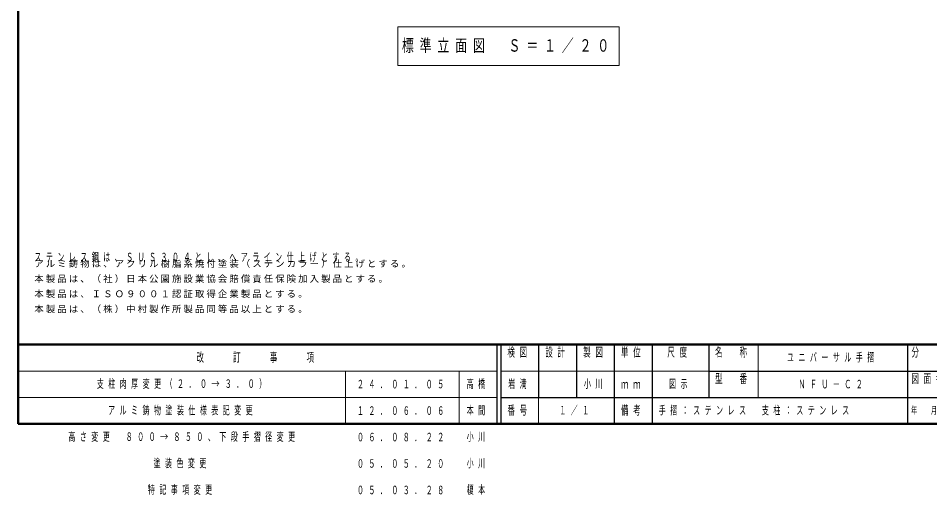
# Model space of a CAD drawing. Units: millimetres on the paper, scale 1:20. Extents: x -365 to 0, y -19 to 257.
# Drawn here: x -365 to -124.1, y -18.7 to 107.3 of the extents above; entities that cross this region are included whole.
import ezdxf

# ---------------------------------------------------------------- set-up
doc = ezdxf.new("R2010")
doc.units = ezdxf.units.MM
doc.layers.add('LY_1', color=7, linetype='Continuous', lineweight=25)
doc.layers.add('LY_3', color=7, linetype='Continuous', lineweight=13)
doc.styles.add('ＭＳ ゴシック', font='')
doc.styles.get('ＭＳ ゴシック').set_extended_font_data('MS Gothic')

msp = doc.modelspace()

# ---------------------------------------------------------------- linework, layer by layer
at = {"layer": 'LY_1', "lineweight": 13}
for p, q in [((-264.669, 105.073), (-264.669, 94.773)), ((-206.249, 105.073), (-264.669, 105.073)), ((-206.249, 94.773), (-206.249, 105.073)), ((-264.669, 94.773), (-206.249, 94.773))]:
    msp.add_line(p, q, dxfattribs=at)
at = {"layer": 'LY_3', "lineweight": 50}
for p, q in [((-365, 257), (-365, 0)), ((-365, 21), (0, 21)), ((-365, 0), (0, 0))]:
    msp.add_line(p, q, dxfattribs=at)
at = {"layer": 'LY_3', "color": 211, "lineweight": 25}
for p, q in [((-238.5, 21), (-238.5, 0)), ((-237.5, 21), (-237.5, 0)), ((-227.5, 21), (-227.5, 7)), ((-217.5, 21), (-217.5, 7)), ((-207.5, 21), (-207.5, 0)), ((-197.5, 21), (-197.5, 7)), ((-182.5, 21), (-182.5, 7)), ((-130, 21), (-130, 0)), ((-182.5, 14), (-70, 14)), ((-237.5, 7), (0, 7))]:
    msp.add_line(p, q, dxfattribs=at)
at = {"layer": 'LY_3'}
for p, q in [((-169.5, 21), (-169.5, 7)), ((-365, 14), (-238.5, 14)), ((-278.5, 14), (-278.5, 0)), ((-248.5, 14), (-248.5, 0)), ((-237.5, 14), (-182.5, 14)), ((-365, 7), (-238.5, 7)), ((-227.5, 7), (-227.5, 0))]:
    msp.add_line(p, q, dxfattribs=at)
at = {"layer": 'LY_3', "lineweight": 25}
msp.add_line((-197.5, 7), (-197.5, 0), dxfattribs=at)

# ---------------------------------------------------------------- texts
at = {"layer": 'LY_1', "style": 'ＭＳ ゴシック'}
for s, insert, char_height, attachment_point in [('\\T1.49;\\W0.7;標準立面図\u3000Ｓ＝１／２０', (-235.459, 99.923), 3.299, 5), ('\\T1.64;\\W0.6;ステンレス鋼は、ＳＵＳ３０４とし、ヘアライン仕上げとする。', (-360.727, 42.789), 2.199, 7), ('\\T1.23;アルミ鋳物は、アクリル樹脂系焼付塗装（ステンカラー）仕上げとする。', (-360.727, 43.289), 1.76, 1), ('\\T1.23;本製品は、（社）日本公園施設業協会賠償責任保険加入製品とする。', (-360.727, 39.289), 1.76, 1), ('\\T1.23;本製品は、ＩＳＯ９００１認証取得企業製品とする。', (-360.727, 35.289), 1.76, 1), ('\\T1.23;本製品は、（株）中村製作所製品同等品以上とする。', (-360.727, 31.289), 1.76, 1), ('\\T1.64;\\W0.6;ユニバーサル手摺', (-149.75, 17.5), 2.199, 5), ('\\T1.64;\\W0.6;支柱肉厚変更（２．０→３．０）', (-344.25, 10.5), 2.199, 4), ('\\T1.64;\\W0.6;岩満', (-232.5, 10.5), 2.199, 5), ('\\T1.64;\\W0.6;２４．０１．０５', (-275.5, 10.5), 2.199, 4), ('\\T1.64;\\W0.6;高橋', (-246.5, 10.5), 2.199, 4), ('\\T1.64;\\W0.6;小川', (-212.5, 10.5), 2.199, 5), ('\\T1.64;\\W0.6;図示', (-190, 10.5), 2.199, 5), ('\\T1.64;\\W0.6;ＮＦＵ－Ｃ２', (-149.75, 10.5), 2.199, 5), ('\\T1.64;\\W0.6;アルミ鋳物塗装仕様表記変更', (-341.25, 3.5), 2.199, 4), ('\\T1.64;\\W0.6;本間', (-246.5, 3.5), 2.199, 4), ('\\T1.64;\\W0.6;１／１', (-217.5, 3.5), 2.199, 5), ('\\T1.64;\\W0.6;手摺：ステンレス\u3000支柱：ステンレス', (-170, 3.5), 2.199, 5), ('\\T1.64;\\W0.6;１２．０６．０６', (-275.5, 3.5), 2.199, 4), ('\\T1.64;\\W0.6;高さ変更\u3000８００→８５０、下段手摺径変更', (-351.75, -3.5), 2.199, 4), ('\\T1.64;\\W0.6;０６．０８．２２', (-275.5, -3.5), 2.199, 4), ('\\T1.64;\\W0.6;小川', (-246.5, -3.5), 2.199, 4), ('\\T1.64;\\W0.6;塗装色変更', (-329.25, -10.5), 2.199, 4), ('\\T1.64;\\W0.6;０５．０５．２０', (-275.5, -10.5), 2.199, 4), ('\\T1.64;\\W0.6;小川', (-246.5, -10.5), 2.199, 4), ('\\T1.64;\\W0.6;特記事項変更', (-330.75, -17.5), 2.199, 4), ('\\T1.64;\\W0.6;０５．０３．２８', (-275.5, -17.5), 2.199, 4), ('\\T1.64;\\W0.6;榎本', (-246.5, -17.5), 2.199, 4)]:
    msp.add_mtext(s, dxfattribs=dict(at, insert=insert, char_height=char_height, attachment_point=attachment_point))
at = {"layer": 'LY_3', "color": 4, "style": 'ＭＳ ゴシック'}
for s, insert, char_height, attachment_point in [('\\T1.64;\\W0.6;検図', (-232.5, 20.167), 2.346, 2), ('\\T1.64;\\W0.6;設計', (-222.5, 20.167), 2.346, 2), ('\\T1.64;\\W0.6;製図', (-212.5, 20.167), 2.346, 2), ('\\T1.64;\\W0.6;単位', (-202.5, 20.167), 2.346, 2), ('\\T1.64;\\W0.6;尺度', (-190.25, 20.167), 2.346, 2), ('\\T1.64;\\W0.6;名\u3000称', (-176, 20.167), 2.346, 2), ('\\T1.64;\\W0.6;分\u3000\u3000類', (-122.5, 20.167), 2.346, 2), ('\\T1.64;\\W0.6;改\u3000\u3000訂\u3000\u3000事\u3000\u3000項', (-301.75, 17.5), 2.346, 5), ('\\T1.64;\\W0.6;型\u3000番', (-176, 13.167), 2.346, 2), ('\\T1.64;\\W0.6;図面番号', (-122.5, 13.167), 2.346, 2), ('\\T1.64;\\W0.6;ｍｍ', (-202.5, 10.5), 2.346, 5), ('\\T1.64;\\W0.6;番号', (-232.5, 3.5), 2.346, 5), ('\\T1.64;\\W0.6;備考', (-202.5, 3.5), 2.346, 5), ('\\T1.64;\\W0.6;年\u3000月\u3000日', (-122.5, 3.5), 1.906, 5)]:
    msp.add_mtext(s, dxfattribs=dict(at, insert=insert, char_height=char_height, attachment_point=attachment_point))

doc.saveas('drawing.dxf')
